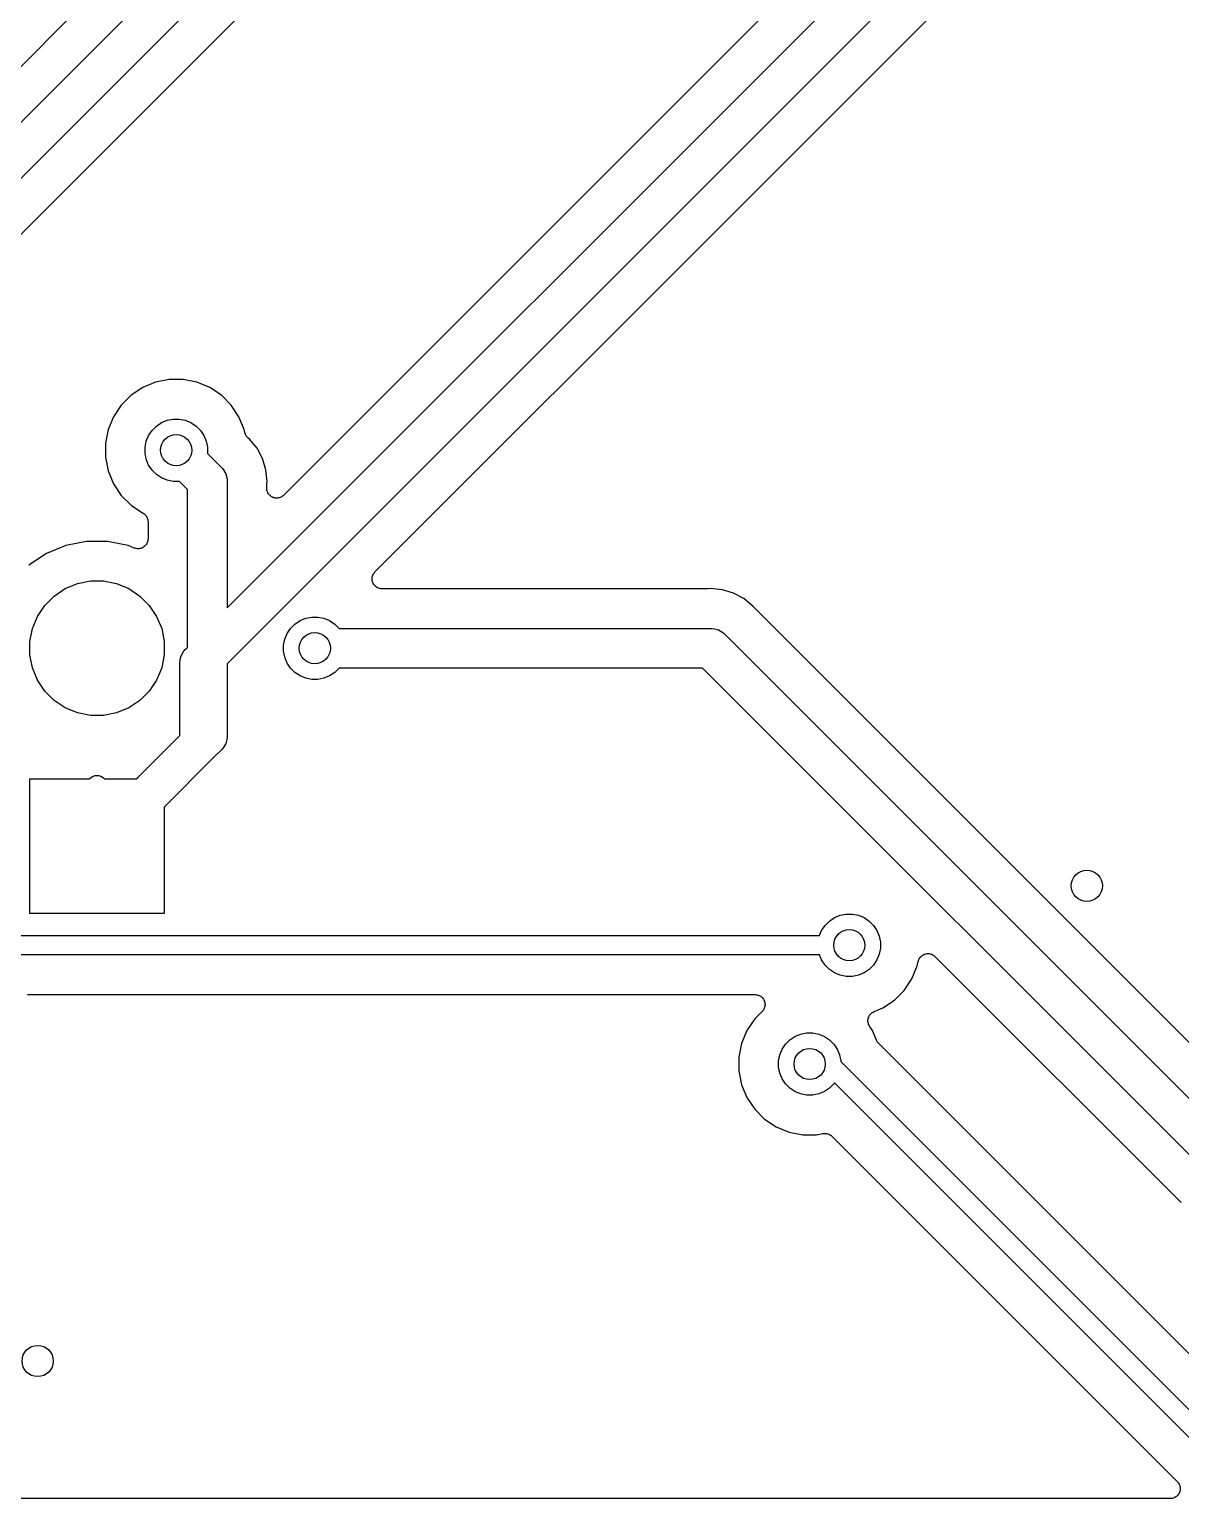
# Model space of a CAD drawing. Extents: x 0.71 to 5.18, y -2.28 to -0.62.
# Drawn here: x 2.816 to 3.397, y -2.28 to -1.537 of the extents above; entities that cross this region are included whole.
import ezdxf

# ---------------------------------------------------------------- set-up
doc = ezdxf.new("R2010")
doc.units = 0
doc.header["$MEASUREMENT"] = 0
doc.layers.add('BLACK', color=7, linetype='CONTINUOUS')

msp = doc.modelspace()

# ---------------------------------------------------------------- linework, layer by layer
at = {"layer": 'BLACK', "linetype": 'CONTINUOUS'}
for p, q in [((2.74328, -1.65258), (3.05426, -1.3416)), ((3.0684, -1.35574), (2.76, -1.66414)), ((2.78146, -1.67096), (3.07639, -1.37604)), ((3.32326, -1.39376), (2.94428, -1.77274)), ((2.91575, -1.82956), (3.34472, -1.40058)), ((2.95906, -1.40851), (2.73, -1.63757)), ((3.35423, -1.41936), (2.91575, -1.85784)), ((3.16942, -1.63245), (3.3637, -1.43817)), ((2.99041, -1.81146), (3.16942, -1.63245)), ((3.16942, -1.63245), (3.16942, -1.63245)), ((2.87307, -1.71832), (2.86721, -1.72223)), ((2.87957, -1.71563), (2.87307, -1.71832)), ((2.88648, -1.71425), (2.87957, -1.71563)), ((2.89352, -1.71425), (2.88648, -1.71425)), ((2.90043, -1.71563), (2.89352, -1.71425)), ((2.90693, -1.71832), (2.90043, -1.71563)), ((2.91279, -1.72223), (2.90693, -1.71832)), ((2.86223, -1.72721), (2.85832, -1.73307)), ((2.86721, -1.72223), (2.86223, -1.72721)), ((2.91777, -1.72721), (2.91279, -1.72223)), ((2.92168, -1.73307), (2.91777, -1.72721)), ((2.85832, -1.73307), (2.85563, -1.73957)), ((2.87996, -1.73777), (2.88254, -1.73604)), ((2.88254, -1.73604), (2.88541, -1.73486)), ((2.88541, -1.73486), (2.88845, -1.73425)), ((2.88845, -1.73425), (2.89155, -1.73425)), ((2.89155, -1.73425), (2.89459, -1.73486)), ((2.89459, -1.73486), (2.89746, -1.73604)), ((2.89746, -1.73604), (2.90004, -1.73777)), ((2.92437, -1.73957), (2.92168, -1.73307)), ((2.85563, -1.73957), (2.85425, -1.74648)), ((2.87486, -1.74541), (2.87604, -1.74254)), ((2.87604, -1.74254), (2.87777, -1.73996)), ((2.87777, -1.73996), (2.87996, -1.73777)), ((2.90004, -1.73777), (2.90223, -1.73996)), ((2.90223, -1.73996), (2.90396, -1.74254)), ((2.90396, -1.74254), (2.90514, -1.74541)), ((2.92466, -1.74099), (2.92437, -1.73957)), ((2.92472, -1.7412), (2.92466, -1.74099)), ((2.92476, -1.74141), (2.92472, -1.7412)), ((2.92486, -1.74166), (2.92476, -1.74141)), ((2.92494, -1.74192), (2.92486, -1.74166)), ((2.92504, -1.74211), (2.92494, -1.74192)), ((2.92512, -1.74232), (2.92504, -1.74211)), ((2.92527, -1.74254), (2.92512, -1.74232)), ((2.9254, -1.74278), (2.92527, -1.74254)), ((2.92553, -1.74295), (2.9254, -1.74278)), ((2.92565, -1.74313), (2.92553, -1.74295)), ((2.92584, -1.74333), (2.92565, -1.74313)), ((2.92601, -1.74354), (2.92584, -1.74333)), ((2.92618, -1.74368), (2.92601, -1.74354)), ((2.92633, -1.74383), (2.92618, -1.74368)), ((2.92639, -1.74388), (2.92633, -1.74383)), ((2.85425, -1.74648), (2.85425, -1.75352)), ((2.87425, -1.74845), (2.87486, -1.74541)), ((2.87425, -1.75155), (2.87425, -1.74845)), ((2.90514, -1.74541), (2.90575, -1.74845)), ((2.90575, -1.74845), (2.90575, -1.75155)), ((2.92706, -1.74443), (2.92639, -1.74388)), ((2.93081, -1.749), (2.92706, -1.74443)), ((2.9336, -1.75421), (2.93081, -1.749)), ((2.85425, -1.75352), (2.85563, -1.76043)), ((2.87486, -1.75459), (2.87425, -1.75155)), ((2.87604, -1.75746), (2.87486, -1.75459)), ((2.87777, -1.76004), (2.87604, -1.75746)), ((2.90575, -1.75155), (2.90574, -1.7516)), ((2.90574, -1.7516), (2.91247, -1.75833)), ((2.91247, -1.75833), (2.91285, -1.75864)), ((2.91285, -1.75864), (2.91317, -1.75902)), ((2.93531, -1.75987), (2.9336, -1.75421)), ((2.85563, -1.76043), (2.85832, -1.76693)), ((2.87996, -1.76223), (2.87777, -1.76004)), ((2.88254, -1.76396), (2.87996, -1.76223)), ((2.88541, -1.76514), (2.88254, -1.76396)), ((2.88845, -1.76575), (2.88541, -1.76514)), ((2.89155, -1.76575), (2.88845, -1.76575)), ((2.8916, -1.76574), (2.89155, -1.76575)), ((2.89575, -1.76989), (2.8916, -1.76574)), ((2.91317, -1.75902), (2.91317, -1.75902)), ((2.91317, -1.75902), (2.91406, -1.76011)), ((2.91406, -1.76011), (2.9141, -1.76017)), ((2.9141, -1.76017), (2.91503, -1.7619)), ((2.91503, -1.7619), (2.9156, -1.76379)), ((2.9156, -1.76379), (2.91575, -1.76526)), ((2.91575, -1.76526), (2.91575, -1.76526)), ((2.91575, -1.76526), (2.9158, -1.76575)), ((2.9158, -1.76575), (2.91575, -1.76624)), ((2.93577, -1.76452), (2.93531, -1.75987)), ((2.93589, -1.76575), (2.93577, -1.76452)), ((2.93577, -1.76452), (2.93577, -1.76452)), ((2.93577, -1.76698), (2.93589, -1.76575)), ((2.85832, -1.76693), (2.86223, -1.77279)), ((2.86223, -1.77279), (2.86721, -1.77777)), ((2.89575, -1.84956), (2.89575, -1.76989)), ((2.91575, -1.76624), (2.91575, -1.82956)), ((2.93575, -1.7674), (2.93577, -1.76719)), ((2.93575, -1.76747), (2.93575, -1.7674)), ((2.93575, -1.7692), (2.93575, -1.76747)), ((2.9358, -1.76968), (2.93575, -1.7692)), ((2.93577, -1.76719), (2.93577, -1.76698)), ((2.93584, -1.77016), (2.9358, -1.76968)), ((2.93584, -1.77017), (2.93584, -1.77016)), ((2.93598, -1.77064), (2.93584, -1.77017)), ((2.93584, -1.77017), (2.93584, -1.77017)), ((2.93612, -1.77109), (2.93598, -1.77064)), ((2.93612, -1.7711), (2.93612, -1.77109)), ((2.93613, -1.77111), (2.93612, -1.7711)), ((2.93635, -1.77153), (2.93613, -1.77111)), ((2.93657, -1.77196), (2.93635, -1.77153)), ((2.93658, -1.77196), (2.93657, -1.77196)), ((2.93658, -1.77197), (2.93658, -1.77196)), ((2.93688, -1.77234), (2.93658, -1.77197)), ((2.93719, -1.77271), (2.93688, -1.77234)), ((2.93719, -1.77272), (2.93719, -1.77271)), ((2.9372, -1.77273), (2.93719, -1.77272)), ((2.93757, -1.77303), (2.9372, -1.77273)), ((2.93794, -1.77334), (2.93757, -1.77303)), ((2.93795, -1.77334), (2.93794, -1.77334)), ((2.93795, -1.77335), (2.93795, -1.77334)), ((2.93837, -1.77358), (2.93795, -1.77335)), ((2.94347, -1.7734), (2.94305, -1.77362)), ((2.94348, -1.77339), (2.94347, -1.7734)), ((2.94349, -1.77339), (2.94348, -1.77339)), ((2.94386, -1.77309), (2.94349, -1.77339)), ((2.94423, -1.77279), (2.94386, -1.77309)), ((2.94425, -1.77278), (2.94423, -1.77279)), ((2.94428, -1.77274), (2.94425, -1.77278)), ((2.94425, -1.77278), (2.94425, -1.77278)), ((2.94425, -1.77278), (2.94425, -1.77278)), ((2.86721, -1.77777), (2.87345, -1.78193)), ((2.93879, -1.77381), (2.93837, -1.77358)), ((2.9388, -1.77381), (2.93879, -1.77381)), ((2.93881, -1.77381), (2.9388, -1.77381)), ((2.93927, -1.77396), (2.93881, -1.77381)), ((2.93973, -1.7741), (2.93927, -1.77396)), ((2.93974, -1.7741), (2.93973, -1.7741)), ((2.93973, -1.7741), (2.93973, -1.7741)), ((2.94022, -1.77415), (2.93974, -1.7741)), ((2.9407, -1.7742), (2.94022, -1.77415)), ((2.94071, -1.7742), (2.9407, -1.7742)), ((2.9407, -1.7742), (2.9407, -1.7742)), ((2.94119, -1.77416), (2.94071, -1.7742)), ((2.94167, -1.77412), (2.94119, -1.77416)), ((2.94168, -1.77412), (2.94167, -1.77412)), ((2.94214, -1.77398), (2.94168, -1.77411)), ((2.94168, -1.77411), (2.94168, -1.77412)), ((2.9426, -1.77385), (2.94214, -1.77398)), ((2.94261, -1.77384), (2.9426, -1.77385)), ((2.94262, -1.77384), (2.94261, -1.77384)), ((2.94305, -1.77362), (2.94262, -1.77384)), ((2.87345, -1.78193), (2.87354, -1.78199)), ((2.87354, -1.78199), (2.87356, -1.782)), ((2.87356, -1.782), (2.87358, -1.78201)), ((2.87358, -1.78201), (2.87394, -1.78231)), ((2.87394, -1.78231), (2.8743, -1.78261)), ((2.8743, -1.78261), (2.87431, -1.78262)), ((2.87431, -1.78262), (2.87433, -1.78264)), ((2.87433, -1.78264), (2.87462, -1.783)), ((2.87462, -1.783), (2.87491, -1.78336)), ((2.87491, -1.78336), (2.87492, -1.78338)), ((2.87492, -1.78338), (2.87494, -1.7834)), ((2.87494, -1.7834), (2.87515, -1.78381)), ((2.87515, -1.78381), (2.87537, -1.78423)), ((2.87537, -1.78423), (2.87538, -1.78425)), ((2.87538, -1.78425), (2.87539, -1.78427)), ((2.87539, -1.78427), (2.87552, -1.78471)), ((2.87552, -1.78471), (2.87565, -1.78516)), ((2.87565, -1.78516), (2.87565, -1.78518)), ((2.87565, -1.78518), (2.87566, -1.7852)), ((2.87566, -1.7852), (2.8757, -1.78566)), ((2.8757, -1.78566), (2.87575, -1.78613)), ((2.87575, -1.78613), (2.87575, -1.79478)), ((2.87569, -1.79533), (2.87564, -1.79579)), ((2.87575, -1.79485), (2.87569, -1.79533)), ((2.87575, -1.79478), (2.87575, -1.79482)), ((2.87575, -1.79482), (2.87575, -1.79482)), ((2.87575, -1.79482), (2.87575, -1.79482)), ((2.87575, -1.79482), (2.87575, -1.79485)), ((2.82444, -1.80218), (2.8156, -1.80809)), ((2.83426, -1.79812), (2.82444, -1.80218)), ((2.84469, -1.79604), (2.83426, -1.79812)), ((2.85531, -1.79604), (2.84469, -1.79604)), ((2.86574, -1.79812), (2.85531, -1.79604)), ((2.86883, -1.7994), (2.86574, -1.79812)), ((2.86929, -1.79954), (2.86883, -1.7994)), ((2.86974, -1.79968), (2.86929, -1.79954)), ((2.86976, -1.79968), (2.86974, -1.79968)), ((2.86977, -1.79968), (2.86976, -1.79968)), ((2.87024, -1.79973), (2.86977, -1.79968)), ((2.87071, -1.79978), (2.87024, -1.79973)), ((2.87073, -1.79978), (2.87071, -1.79978)), ((2.87074, -1.79978), (2.87073, -1.79978)), ((2.87121, -1.79973), (2.87074, -1.79978)), ((2.87168, -1.79969), (2.87121, -1.79973)), ((2.8717, -1.79969), (2.87168, -1.79969)), ((2.87171, -1.79969), (2.8717, -1.79969)), ((2.87217, -1.79955), (2.87171, -1.79969)), ((2.87262, -1.79942), (2.87217, -1.79955)), ((2.87263, -1.79941), (2.87262, -1.79942)), ((2.87265, -1.79941), (2.87263, -1.79941)), ((2.87306, -1.79919), (2.87265, -1.79941)), ((2.87349, -1.79896), (2.87306, -1.79919)), ((2.8735, -1.79896), (2.87349, -1.79896)), ((2.87351, -1.79895), (2.8735, -1.79896)), ((2.87387, -1.79865), (2.87351, -1.79895)), ((2.87425, -1.79835), (2.87387, -1.79865)), ((2.87426, -1.79833), (2.87425, -1.79834)), ((2.87425, -1.79834), (2.87425, -1.79835)), ((2.87457, -1.79797), (2.87426, -1.79833)), ((2.87487, -1.7976), (2.87457, -1.79797)), ((2.87488, -1.79759), (2.87487, -1.7976)), ((2.87489, -1.79758), (2.87488, -1.79759)), ((2.87511, -1.79717), (2.87489, -1.79758)), ((2.87534, -1.79675), (2.87511, -1.79717)), ((2.87535, -1.79674), (2.87534, -1.79675)), ((2.87549, -1.79628), (2.87535, -1.79673)), ((2.87535, -1.79673), (2.87535, -1.79674)), ((2.87564, -1.79582), (2.87549, -1.79628)), ((2.87564, -1.79579), (2.87564, -1.79581)), ((2.87564, -1.79581), (2.87564, -1.79582)), ((2.83392, -1.81991), (2.8401, -1.81735)), ((2.8401, -1.81735), (2.84666, -1.81604)), ((2.84666, -1.81604), (2.85334, -1.81604)), ((2.85334, -1.81604), (2.8599, -1.81735)), ((2.8599, -1.81735), (2.86608, -1.81991)), ((2.98895, -1.81497), (2.989, -1.81449)), ((2.98895, -1.81498), (2.98895, -1.81497)), ((2.98895, -1.81497), (2.98895, -1.81497)), ((2.98899, -1.81546), (2.98895, -1.81498)), ((2.98903, -1.81594), (2.98899, -1.81546)), ((2.989, -1.81449), (2.98904, -1.81401)), ((2.98904, -1.81595), (2.98903, -1.81594)), ((2.98904, -1.81401), (2.98905, -1.814)), ((2.98917, -1.81641), (2.98904, -1.81595)), ((2.98904, -1.81595), (2.98904, -1.81595)), ((2.98905, -1.81399), (2.98919, -1.81353)), ((2.98905, -1.814), (2.98905, -1.81399)), ((2.98931, -1.81687), (2.98917, -1.81641)), ((2.98919, -1.81353), (2.98933, -1.81308)), ((2.98931, -1.81688), (2.98931, -1.81687)), ((2.98932, -1.81689), (2.98931, -1.81688)), ((2.98954, -1.81731), (2.98932, -1.81689)), ((2.98933, -1.81307), (2.98934, -1.81306)), ((2.98933, -1.81308), (2.98933, -1.81307)), ((2.98934, -1.81306), (2.98957, -1.81263)), ((2.98976, -1.81774), (2.98954, -1.81731)), ((2.98957, -1.81263), (2.98979, -1.81222)), ((2.98977, -1.81774), (2.98976, -1.81774)), ((2.98977, -1.81775), (2.98977, -1.81774)), ((2.99008, -1.81813), (2.98977, -1.81775)), ((2.98979, -1.81222), (2.9898, -1.81221)), ((2.9898, -1.8122), (2.99011, -1.81184)), ((2.9898, -1.81221), (2.9898, -1.8122)), ((2.99011, -1.81184), (2.99041, -1.81146)), ((2.82362, -1.82835), (2.82835, -1.82362)), ((2.82835, -1.82362), (2.83392, -1.81991)), ((2.86608, -1.81991), (2.87165, -1.82362)), ((2.87165, -1.82362), (2.87638, -1.82835)), ((2.99037, -1.8185), (2.99008, -1.81813)), ((2.99038, -1.8185), (2.99037, -1.8185)), ((2.99039, -1.81851), (2.99038, -1.8185)), ((2.99076, -1.81882), (2.99039, -1.81851)), ((2.99112, -1.81913), (2.99076, -1.81882)), ((2.99113, -1.81913), (2.99112, -1.81913)), ((2.99114, -1.81914), (2.99113, -1.81913)), ((2.99156, -1.81937), (2.99114, -1.81914)), ((2.99198, -1.8196), (2.99156, -1.81937)), ((2.99199, -1.8196), (2.99198, -1.8196)), ((2.99198, -1.8196), (2.99198, -1.8196)), ((2.99245, -1.81975), (2.99199, -1.8196)), ((2.99291, -1.81989), (2.99245, -1.81975)), ((2.99292, -1.81989), (2.99291, -1.81989)), ((2.9934, -1.81995), (2.99292, -1.81989)), ((2.99292, -1.81989), (2.99292, -1.81989)), ((2.99388, -1.82), (2.9934, -1.81995)), ((2.99389, -1.82), (2.99388, -1.82)), ((2.99395, -1.82), (2.99389, -1.82)), ((2.99389, -1.82), (2.99389, -1.82)), ((2.99389, -1.82), (2.99389, -1.82)), ((3.15828, -1.82), (2.99395, -1.82)), ((3.15849, -1.81998), (3.15828, -1.82)), ((3.1587, -1.81998), (3.15849, -1.81998)), ((3.15877, -1.81998), (3.1587, -1.81998)), ((3.16, -1.81985), (3.15877, -1.81998)), ((3.16123, -1.81998), (3.16, -1.81985)), ((3.16588, -1.82043), (3.16123, -1.81998)), ((3.16123, -1.81998), (3.16123, -1.81998)), ((3.17154, -1.82215), (3.16588, -1.82043)), ((3.17675, -1.82494), (3.17154, -1.82215)), ((3.18132, -1.82868), (3.17675, -1.82494)), ((2.81991, -1.83392), (2.82362, -1.82835)), ((2.87638, -1.82835), (2.88009, -1.83392)), ((3.1821, -1.82964), (3.18132, -1.82868)), ((3.18225, -1.82979), (3.1821, -1.82964)), ((3.18238, -1.82995), (3.18225, -1.82979)), ((3.18243, -1.83), (3.18238, -1.82995)), ((3.43096, -2.07854), (3.18243, -1.83)), ((2.81604, -1.84666), (2.81735, -1.8401)), ((2.81735, -1.8401), (2.81991, -1.83392)), ((2.88009, -1.83392), (2.88265, -1.8401)), ((2.88265, -1.8401), (2.88396, -1.84666)), ((2.94604, -1.84254), (2.94777, -1.83996)), ((2.94777, -1.83996), (2.94996, -1.83777)), ((2.94996, -1.83777), (2.95254, -1.83604)), ((2.95254, -1.83604), (2.95541, -1.83486)), ((2.95541, -1.83486), (2.95845, -1.83425)), ((2.95845, -1.83425), (2.96155, -1.83425)), ((2.96155, -1.83425), (2.96459, -1.83486)), ((2.96459, -1.83486), (2.96746, -1.83604)), ((2.96746, -1.83604), (2.97004, -1.83777)), ((2.97004, -1.83777), (2.97223, -1.83996)), ((2.97223, -1.83996), (2.97226, -1.84)), ((2.97226, -1.84), (3.15951, -1.84)), ((3.15951, -1.84), (3.16, -1.83995)), ((3.16, -1.83995), (3.16049, -1.84)), ((3.16049, -1.84), (3.16049, -1.84)), ((3.16049, -1.84), (3.16196, -1.84014)), ((3.16196, -1.84014), (3.16385, -1.84072)), ((2.81604, -1.85334), (2.81604, -1.84666)), ((2.88396, -1.84666), (2.88396, -1.85334)), ((2.94425, -1.84845), (2.94486, -1.84541)), ((2.94486, -1.84541), (2.94604, -1.84254)), ((3.16385, -1.84072), (3.16558, -1.84165)), ((3.16558, -1.84165), (3.16623, -1.84218)), ((3.16623, -1.84218), (3.16672, -1.84258)), ((3.16672, -1.84258), (3.16672, -1.84258)), ((3.16672, -1.84258), (3.16711, -1.84289)), ((3.16711, -1.84289), (3.16742, -1.84328)), ((3.16742, -1.84328), (3.42414, -2.1)), ((2.81735, -1.8599), (2.81604, -1.85334)), ((2.88396, -1.85334), (2.88265, -1.8599)), ((2.892, -1.85558), (2.89215, -1.85509)), ((2.89215, -1.85509), (2.89255, -1.85377)), ((2.89255, -1.85377), (2.89348, -1.85204)), ((2.89348, -1.85204), (2.89441, -1.85089)), ((2.89441, -1.85089), (2.89473, -1.85051)), ((2.89441, -1.85089), (2.89441, -1.85089)), ((2.89473, -1.85051), (2.89511, -1.8502)), ((2.89511, -1.8502), (2.89575, -1.84956)), ((2.94425, -1.85155), (2.94425, -1.84845)), ((2.94486, -1.85459), (2.94425, -1.85155)), ((2.94604, -1.85746), (2.94486, -1.85459)), ((2.81991, -1.86608), (2.81735, -1.8599)), ((2.88265, -1.8599), (2.88009, -1.86608)), ((2.89178, -1.85762), (2.89198, -1.85566)), ((2.89183, -1.85811), (2.89178, -1.85762)), ((2.89183, -1.89403), (2.89183, -1.85811)), ((2.89198, -1.85566), (2.892, -1.85558)), ((2.91575, -1.85784), (2.91575, -1.89376)), ((2.94777, -1.86004), (2.94604, -1.85746)), ((2.94996, -1.86223), (2.94777, -1.86004)), ((2.95254, -1.86396), (2.94996, -1.86223)), ((2.97004, -1.86223), (2.96746, -1.86396)), ((2.97223, -1.86004), (2.97004, -1.86223)), ((2.97226, -1.86), (2.97223, -1.86004)), ((3.15586, -1.86), (2.97226, -1.86)), ((3.41258, -2.11672), (3.15586, -1.86)), ((2.82362, -1.87165), (2.81991, -1.86608)), ((2.88009, -1.86608), (2.87638, -1.87165)), ((2.95541, -1.86514), (2.95254, -1.86396)), ((2.95845, -1.86575), (2.95541, -1.86514)), ((2.96155, -1.86575), (2.95845, -1.86575)), ((2.96459, -1.86514), (2.96155, -1.86575)), ((2.96746, -1.86396), (2.96459, -1.86514)), ((2.82835, -1.87638), (2.82362, -1.87165)), ((2.83392, -1.88009), (2.82835, -1.87638)), ((2.87165, -1.87638), (2.86608, -1.88009)), ((2.87638, -1.87165), (2.87165, -1.87638)), ((2.8401, -1.88265), (2.83392, -1.88009)), ((2.84666, -1.88396), (2.8401, -1.88265)), ((2.85334, -1.88396), (2.84666, -1.88396)), ((2.8599, -1.88265), (2.85334, -1.88396)), ((2.86608, -1.88009), (2.8599, -1.88265)), ((2.87079, -1.91507), (2.89183, -1.89403)), ((2.91503, -1.8981), (2.9141, -1.89983)), ((2.91517, -1.89764), (2.91503, -1.8981)), ((2.9156, -1.89621), (2.91517, -1.89764)), ((2.91575, -1.89474), (2.9156, -1.89621)), ((2.91575, -1.89376), (2.9158, -1.89425)), ((2.9158, -1.89425), (2.91575, -1.89474)), ((2.91575, -1.89474), (2.91575, -1.89474)), ((2.90856, -1.90559), (2.88396, -1.93019)), ((2.90894, -1.90527), (2.90856, -1.90559)), ((2.90925, -1.90489), (2.90894, -1.90527)), ((2.91247, -1.90167), (2.90925, -1.90489)), ((2.91285, -1.90136), (2.91247, -1.90167)), ((2.91317, -1.90098), (2.91285, -1.90136)), ((2.9141, -1.89983), (2.91317, -1.90098)), ((2.91317, -1.90098), (2.91317, -1.90098)), ((2.84811, -1.91462), (2.84904, -1.91434)), ((2.84904, -1.91434), (2.85, -1.91425)), ((2.85, -1.91425), (2.85096, -1.91434)), ((2.85096, -1.91434), (2.85189, -1.91462)), ((2.81604, -1.98396), (2.81604, -1.91604)), ((2.81604, -1.91604), (2.84622, -1.91604)), ((2.84622, -1.91604), (2.8465, -1.9157)), ((2.8465, -1.9157), (2.84725, -1.91508)), ((2.84725, -1.91508), (2.84811, -1.91462)), ((2.85189, -1.91462), (2.85275, -1.91508)), ((2.85275, -1.91508), (2.8535, -1.9157)), ((2.8535, -1.9157), (2.85378, -1.91604)), ((2.85378, -1.91604), (2.86981, -1.91604)), ((2.86981, -1.91604), (2.87079, -1.91507)), ((2.88396, -1.93019), (2.88396, -1.98396)), ((2.88396, -1.98396), (2.81604, -1.98396)), ((3.21777, -1.98996), (3.21996, -1.98777)), ((3.21996, -1.98777), (3.22254, -1.98604)), ((3.22254, -1.98604), (3.22541, -1.98486)), ((3.22541, -1.98486), (3.22845, -1.98425)), ((3.22845, -1.98425), (3.23155, -1.98425)), ((3.23155, -1.98425), (3.23459, -1.98486)), ((3.23459, -1.98486), (3.23746, -1.98604)), ((3.23746, -1.98604), (3.24004, -1.98777)), ((3.24004, -1.98777), (3.24223, -1.98996)), ((2.61024, -1.99508), (3.21499, -1.99508)), ((3.21499, -1.99508), (3.21604, -1.99254)), ((3.21604, -1.99254), (3.21777, -1.98996)), ((3.24223, -1.98996), (3.24396, -1.99254)), ((3.24396, -1.99254), (3.24514, -1.99541)), ((3.24514, -1.99541), (3.24575, -1.99845)), ((3.24575, -2.00155), (3.24514, -2.00459)), ((3.24575, -1.99845), (3.24575, -2.00155)), ((3.21499, -2.00492), (2.61204, -2.00492)), ((3.21604, -2.00746), (3.21499, -2.00492)), ((3.21777, -2.01004), (3.21604, -2.00746)), ((3.21996, -2.01223), (3.21777, -2.01004)), ((3.24223, -2.01004), (3.24004, -2.01223)), ((3.24396, -2.00746), (3.24223, -2.01004)), ((3.24514, -2.00459), (3.24396, -2.00746)), ((3.26168, -2.01693), (3.26437, -2.01043)), ((3.26437, -2.01043), (3.26481, -2.00824)), ((3.26481, -2.00824), (3.26482, -2.00819)), ((3.26482, -2.00817), (3.26497, -2.0077)), ((3.26482, -2.00819), (3.26482, -2.00817)), ((3.26482, -2.00819), (3.26482, -2.00819)), ((3.26482, -2.00819), (3.26482, -2.00819)), ((3.26497, -2.0077), (3.26511, -2.00726)), ((3.26511, -2.00726), (3.26512, -2.00725)), ((3.26512, -2.00724), (3.26535, -2.00682)), ((3.26512, -2.00725), (3.26512, -2.00724)), ((3.26535, -2.00682), (3.26558, -2.0064)), ((3.26558, -2.0064), (3.26559, -2.00639)), ((3.26559, -2.00638), (3.2659, -2.00602)), ((3.26559, -2.00639), (3.26559, -2.00638)), ((3.2659, -2.00602), (3.2662, -2.00565)), ((3.2662, -2.00565), (3.26621, -2.00564)), ((3.26621, -2.00564), (3.26622, -2.00564)), ((3.26622, -2.00564), (3.26659, -2.00534)), ((3.26659, -2.00534), (3.26696, -2.00504)), ((3.26696, -2.00504), (3.26697, -2.00503)), ((3.26697, -2.00503), (3.26698, -2.00503)), ((3.26698, -2.00503), (3.26741, -2.0048)), ((3.26741, -2.0048), (3.26782, -2.00458)), ((3.26782, -2.00458), (3.26784, -2.00458)), ((3.26784, -2.00458), (3.26785, -2.00457)), ((3.26785, -2.00457), (3.26831, -2.00444)), ((3.26831, -2.00444), (3.26876, -2.0043)), ((3.26876, -2.0043), (3.26877, -2.0043)), ((3.26877, -2.0043), (3.26878, -2.0043)), ((3.26878, -2.0043), (3.26926, -2.00426)), ((3.26926, -2.00426), (3.26973, -2.00421)), ((3.26973, -2.00421), (3.26974, -2.00421)), ((3.26974, -2.00421), (3.26975, -2.00421)), ((3.26975, -2.00421), (3.27023, -2.00426)), ((3.27023, -2.00426), (3.2707, -2.00431)), ((3.2707, -2.00431), (3.27071, -2.00431)), ((3.27071, -2.00431), (3.27072, -2.00431)), ((3.27072, -2.00431), (3.27118, -2.00446)), ((3.27118, -2.00446), (3.27164, -2.0046)), ((3.27164, -2.0046), (3.27164, -2.0046)), ((3.27164, -2.0046), (3.27166, -2.0046)), ((3.27166, -2.0046), (3.27208, -2.00484)), ((3.27208, -2.00484), (3.2725, -2.00506)), ((3.2725, -2.00506), (3.2725, -2.00506)), ((3.2725, -2.00506), (3.27251, -2.00507)), ((3.27251, -2.00507), (3.27288, -2.00538)), ((3.27288, -2.00538), (3.27325, -2.00568)), ((3.27325, -2.00568), (3.39757, -2.13)), ((3.22254, -2.01396), (3.21996, -2.01223)), ((3.22541, -2.01514), (3.22254, -2.01396)), ((3.22845, -2.01575), (3.22541, -2.01514)), ((3.23155, -2.01575), (3.22845, -2.01575)), ((3.23459, -2.01514), (3.23155, -2.01575)), ((3.23746, -2.01396), (3.23459, -2.01514)), ((3.24004, -2.01223), (3.23746, -2.01396)), ((3.25777, -2.02279), (3.26168, -2.01693)), ((2.81494, -2.02492), (3.18245, -2.02492)), ((3.18245, -2.02492), (3.1825, -2.02492)), ((3.1825, -2.02492), (3.1825, -2.02492)), ((3.1825, -2.02492), (3.18251, -2.02492)), ((3.18251, -2.02492), (3.18252, -2.02492)), ((3.18252, -2.02492), (3.183, -2.02498)), ((3.183, -2.02498), (3.18347, -2.02503)), ((3.18347, -2.02503), (3.18348, -2.02503)), ((3.18348, -2.02503), (3.18349, -2.02503)), ((3.18349, -2.02503), (3.18395, -2.02517)), ((3.18395, -2.02517), (3.18441, -2.02532)), ((3.18441, -2.02532), (3.18441, -2.02532)), ((3.18441, -2.02532), (3.18442, -2.02533)), ((3.18442, -2.02533), (3.18484, -2.02556)), ((3.18484, -2.02556), (3.18526, -2.02579)), ((3.18526, -2.02579), (3.18527, -2.02579)), ((3.18527, -2.02579), (3.18528, -2.0258)), ((3.18528, -2.0258), (3.18564, -2.0261)), ((3.25279, -2.02777), (3.25777, -2.02279)), ((3.18564, -2.0261), (3.18601, -2.02641)), ((3.18629, -2.03309), (3.18599, -2.03346)), ((3.18601, -2.02641), (3.18602, -2.02642)), ((3.18602, -2.02642), (3.18602, -2.02642)), ((3.18602, -2.02642), (3.18632, -2.02679)), ((3.1866, -2.03272), (3.18629, -2.03309)), ((3.18632, -2.02679), (3.18663, -2.02717)), ((3.18661, -2.0327), (3.1866, -2.03271)), ((3.1866, -2.03271), (3.1866, -2.03272)), ((3.18683, -2.03228), (3.18661, -2.0327)), ((3.18663, -2.02717), (3.18663, -2.02718)), ((3.18663, -2.02718), (3.18664, -2.02718)), ((3.18664, -2.02718), (3.18685, -2.0276)), ((3.18706, -2.03186), (3.18683, -2.03228)), ((3.18685, -2.0276), (3.18708, -2.02803)), ((3.18707, -2.03184), (3.18706, -2.03185)), ((3.18706, -2.03185), (3.18706, -2.03186)), ((3.18721, -2.03138), (3.18707, -2.03184)), ((3.18708, -2.02803), (3.18708, -2.02804)), ((3.18708, -2.02804), (3.18709, -2.02805)), ((3.18709, -2.02805), (3.18722, -2.0285)), ((3.18735, -2.03093), (3.18721, -2.03138)), ((3.18722, -2.0285), (3.18736, -2.02897)), ((3.1874, -2.03043), (3.18735, -2.03091)), ((3.18735, -2.03091), (3.18735, -2.03092)), ((3.18735, -2.03092), (3.18735, -2.03093)), ((3.18736, -2.02897), (3.18736, -2.02898)), ((3.18736, -2.02898), (3.18736, -2.02898)), ((3.18736, -2.02898), (3.18741, -2.02946)), ((3.18745, -2.02996), (3.1874, -2.03043)), ((3.18741, -2.02946), (3.18745, -2.02994)), ((3.18745, -2.02994), (3.18745, -2.02995)), ((3.18745, -2.02995), (3.18745, -2.02996)), ((3.24249, -2.03352), (3.24693, -2.03168)), ((3.24693, -2.03168), (3.25279, -2.02777)), ((3.18223, -2.03721), (3.17832, -2.04307)), ((3.18599, -2.03346), (3.18223, -2.03721)), ((3.2394, -2.03808), (3.23945, -2.03761)), ((3.2394, -2.0381), (3.2394, -2.03808)), ((3.2394, -2.03811), (3.2394, -2.0381)), ((3.23944, -2.03859), (3.2394, -2.03811)), ((3.23949, -2.03906), (3.23944, -2.03859)), ((3.23945, -2.03761), (3.2395, -2.03714)), ((3.23949, -2.03907), (3.23949, -2.03906)), ((3.23949, -2.03909), (3.23949, -2.03907)), ((3.23963, -2.03954), (3.23949, -2.03909)), ((3.2395, -2.03714), (3.23951, -2.03713)), ((3.23951, -2.03711), (3.23965, -2.03667)), ((3.23951, -2.03713), (3.23951, -2.03711)), ((3.23976, -2.03999), (3.23963, -2.03954)), ((3.23965, -2.03667), (3.23979, -2.03621)), ((3.23976, -2.04001), (3.23976, -2.03999)), ((3.23977, -2.04002), (3.23976, -2.04001)), ((3.23999, -2.04044), (3.23977, -2.04002)), ((3.23979, -2.03621), (3.2398, -2.0362)), ((3.2398, -2.03618), (3.24003, -2.03577)), ((3.2398, -2.0362), (3.2398, -2.03618)), ((3.24021, -2.04086), (3.23999, -2.04044)), ((3.24003, -2.03577), (3.24025, -2.03535)), ((3.24025, -2.03535), (3.24026, -2.03534)), ((3.24026, -2.03534), (3.24027, -2.03533)), ((3.24027, -2.03533), (3.24057, -2.03496)), ((3.24057, -2.03496), (3.24087, -2.0346)), ((3.24087, -2.0346), (3.24088, -2.03459)), ((3.24088, -2.03459), (3.24089, -2.03458)), ((3.24089, -2.03458), (3.24126, -2.03428)), ((3.24126, -2.03428), (3.24163, -2.03398)), ((3.24163, -2.03398), (3.24164, -2.03397)), ((3.24164, -2.03397), (3.24165, -2.03396)), ((3.24165, -2.03396), (3.24207, -2.03374)), ((3.24207, -2.03374), (3.24249, -2.03352)), ((3.17832, -2.04307), (3.17563, -2.04957)), ((3.19777, -2.04996), (3.19996, -2.04777)), ((3.19996, -2.04777), (3.20254, -2.04604)), ((3.20254, -2.04604), (3.20541, -2.04486)), ((3.20541, -2.04486), (3.20845, -2.04425)), ((3.20845, -2.04425), (3.21155, -2.04425)), ((3.21155, -2.04425), (3.21459, -2.04486)), ((3.21459, -2.04486), (3.21746, -2.04604)), ((3.21746, -2.04604), (3.22004, -2.04777)), ((3.22004, -2.04777), (3.22223, -2.04996)), ((3.24022, -2.04088), (3.24021, -2.04086)), ((3.24022, -2.04089), (3.24022, -2.04088)), ((3.24024, -2.04092), (3.24022, -2.04089)), ((3.24022, -2.04089), (3.24022, -2.04089)), ((3.24168, -2.04307), (3.24024, -2.04092)), ((3.24368, -2.0479), (3.24168, -2.04307)), ((3.2439, -2.0483), (3.24368, -2.0479)), ((3.17563, -2.04957), (3.17425, -2.05648)), ((3.19425, -2.05845), (3.19486, -2.05541)), ((3.19486, -2.05541), (3.19604, -2.05254)), ((3.19604, -2.05254), (3.19777, -2.04996)), ((3.22223, -2.04996), (3.22396, -2.05254)), ((3.22396, -2.05254), (3.22514, -2.05541)), ((3.22514, -2.05541), (3.22575, -2.05845)), ((3.24411, -2.04871), (3.2439, -2.0483)), ((3.24413, -2.04873), (3.24411, -2.04871)), ((3.24414, -2.04876), (3.24413, -2.04873)), ((3.24443, -2.04911), (3.24414, -2.04876)), ((3.24472, -2.04947), (3.24443, -2.04911)), ((3.24476, -2.04952), (3.24472, -2.04947)), ((3.42886, -2.23361), (3.24476, -2.04952)), ((3.17425, -2.05648), (3.17425, -2.06352)), ((3.19425, -2.06155), (3.19425, -2.05845)), ((3.19486, -2.06459), (3.19425, -2.06155)), ((3.22575, -2.05845), (3.22575, -2.05879)), ((3.22575, -2.05879), (3.42204, -2.25508)), ((3.17425, -2.06352), (3.17563, -2.07043)), ((3.19604, -2.06746), (3.19486, -2.06459)), ((3.19777, -2.07004), (3.19604, -2.06746)), ((3.19996, -2.07223), (3.19777, -2.07004)), ((3.22223, -2.07004), (3.22004, -2.07223)), ((3.22257, -2.06953), (3.22223, -2.07004)), ((3.41635, -2.26331), (3.22257, -2.06953)), ((3.17563, -2.07043), (3.17832, -2.07693)), ((3.17832, -2.07693), (3.18223, -2.08279)), ((3.20254, -2.07396), (3.19996, -2.07223)), ((3.20541, -2.07514), (3.20254, -2.07396)), ((3.20845, -2.07575), (3.20541, -2.07514)), ((3.21155, -2.07575), (3.20845, -2.07575)), ((3.21459, -2.07514), (3.21155, -2.07575)), ((3.21746, -2.07396), (3.21459, -2.07514)), ((3.22004, -2.07223), (3.21746, -2.07396)), ((3.18223, -2.08279), (3.18721, -2.08777)), ((3.18721, -2.08777), (3.19307, -2.09168)), ((3.19307, -2.09168), (3.19957, -2.09437)), ((3.19957, -2.09437), (3.20648, -2.09575)), ((3.20648, -2.09575), (3.21352, -2.09575)), ((3.21352, -2.09575), (3.21672, -2.09511)), ((3.21672, -2.09511), (3.21675, -2.09511)), ((3.21675, -2.09511), (3.21679, -2.0951)), ((3.21675, -2.09511), (3.21675, -2.09511)), ((3.21675, -2.09511), (3.21675, -2.09511)), ((3.21679, -2.0951), (3.21726, -2.09506)), ((3.21726, -2.09506), (3.21772, -2.09501)), ((3.21772, -2.09501), (3.21774, -2.09502)), ((3.21774, -2.09502), (3.21777, -2.09502)), ((3.21777, -2.09502), (3.21823, -2.09507)), ((3.21823, -2.09507), (3.21869, -2.09511)), ((3.21869, -2.09511), (3.21871, -2.09512)), ((3.21871, -2.09512), (3.21874, -2.09512)), ((3.21874, -2.09512), (3.21918, -2.09526)), ((3.21918, -2.09526), (3.21962, -2.0954)), ((3.21962, -2.0954), (3.21964, -2.09541)), ((3.21964, -2.09541), (3.21967, -2.09542)), ((3.21967, -2.09542), (3.22007, -2.09564)), ((3.22007, -2.09564), (3.22048, -2.09586)), ((3.22048, -2.09586), (3.2205, -2.09588)), ((3.2205, -2.09588), (3.22052, -2.09589)), ((3.22052, -2.09589), (3.22088, -2.09618)), ((3.22088, -2.09618), (3.22124, -2.09648)), ((3.22124, -2.09648), (3.39572, -2.27096)), ((3.3957, -2.27806), (3.39532, -2.27836)), ((3.39571, -2.27805), (3.3957, -2.27805)), ((3.3957, -2.27805), (3.3957, -2.27806)), ((3.39601, -2.27768), (3.39571, -2.27805)), ((3.39572, -2.27096), (3.39576, -2.271)), ((3.39576, -2.271), (3.39576, -2.271)), ((3.39576, -2.271), (3.39576, -2.271)), ((3.39576, -2.271), (3.39577, -2.27101)), ((3.39577, -2.27101), (3.39607, -2.27139)), ((3.39632, -2.27731), (3.39601, -2.27768)), ((3.39607, -2.27139), (3.39637, -2.27176)), ((3.39633, -2.2773), (3.39632, -2.2773)), ((3.39632, -2.2773), (3.39632, -2.27731)), ((3.39656, -2.27687), (3.39633, -2.2773)), ((3.39637, -2.27176), (3.39637, -2.27177)), ((3.39637, -2.27177), (3.39638, -2.27178)), ((3.39638, -2.27178), (3.3966, -2.27221)), ((3.39679, -2.27645), (3.39656, -2.27687)), ((3.3966, -2.27221), (3.39682, -2.27263)), ((3.39694, -2.27598), (3.39679, -2.27644)), ((3.39679, -2.27644), (3.39679, -2.27645)), ((3.39679, -2.27645), (3.39679, -2.27645)), ((3.39682, -2.27263), (3.39682, -2.27264)), ((3.39682, -2.27264), (3.39683, -2.27264)), ((3.39683, -2.27264), (3.39696, -2.27311)), ((3.39708, -2.27552), (3.39694, -2.27598)), ((3.39696, -2.27311), (3.3971, -2.27356)), ((3.39713, -2.27503), (3.39708, -2.27551)), ((3.39708, -2.27551), (3.39708, -2.27551)), ((3.39708, -2.27551), (3.39708, -2.27552)), ((3.3971, -2.27356), (3.3971, -2.27357)), ((3.3971, -2.27357), (3.3971, -2.27358)), ((3.3971, -2.27358), (3.39714, -2.27406)), ((3.39718, -2.27455), (3.39713, -2.27503)), ((3.39714, -2.27406), (3.39718, -2.27453)), ((3.39718, -2.27453), (3.39718, -2.27454)), ((3.39718, -2.27454), (3.39718, -2.27455)), ((3.39218, -2.2795), (0.7255, -2.2795)), ((3.39266, -2.27945), (3.39218, -2.2795)), ((3.39314, -2.27941), (3.39266, -2.27945)), ((3.39315, -2.27941), (3.39314, -2.27941)), ((3.39316, -2.2794), (3.39315, -2.27941)), ((3.39361, -2.27927), (3.39316, -2.2794)), ((3.39407, -2.27913), (3.39361, -2.27927)), ((3.39408, -2.27913), (3.39407, -2.27913)), ((3.39409, -2.27912), (3.39408, -2.27913)), ((3.39451, -2.2789), (3.39409, -2.27912)), ((3.39494, -2.27867), (3.39451, -2.2789)), ((3.39495, -2.27866), (3.39494, -2.27867)), ((3.39494, -2.27867), (3.39494, -2.27867)), ((3.39532, -2.27836), (3.39495, -2.27866))]:
    msp.add_line(p, q, dxfattribs=at)
at = {"layer": 'BLACK'}
for centre in [(2.89, -1.75), (2.96, -1.85), (3.35, -1.97), (3.23, -2), (3.21, -2.06), (2.82, -2.21)]:
    msp.add_circle(centre, 0.007874, dxfattribs=at)

doc.saveas('drawing.dxf')
